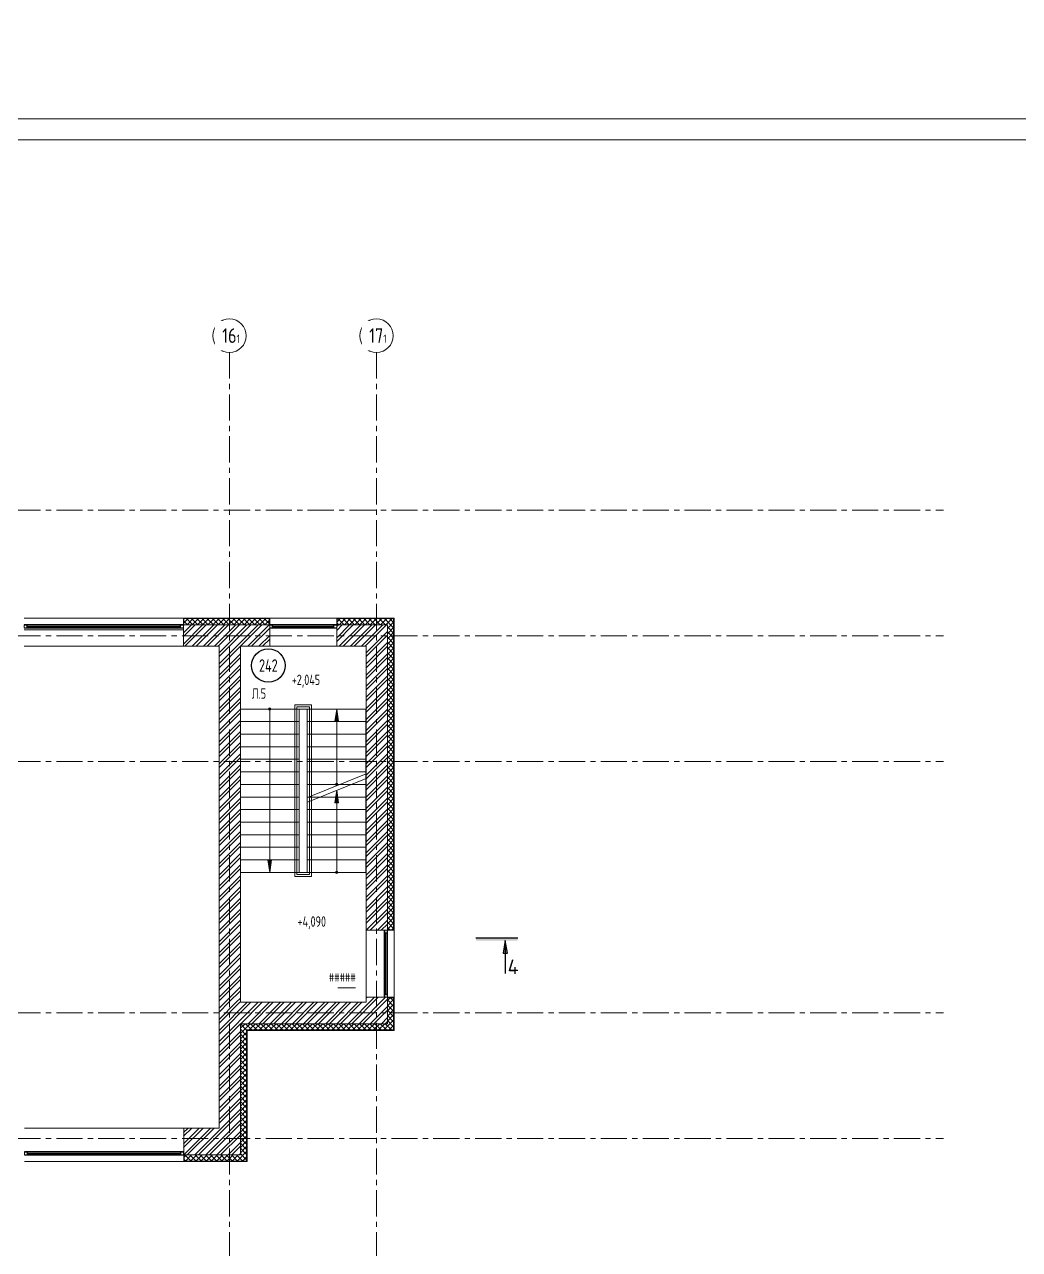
# Model space of a CAD drawing. Header units: millimetres. Extents: x -65527 to 8894748, y -37603 to 223697.
# Drawn here: x 2042 to 25800, y 19506 to 48747 of the extents above; entities that cross this region are included whole.
import ezdxf
from ezdxf import colors
from ezdxf.entities.mleader import LeaderData, LeaderLine
from ezdxf.enums import TextEntityAlignment as Align
from ezdxf.math import Vec2, Vec3

# ---------------------------------------------------------------- set-up
doc = ezdxf.new("R2010")
doc.units = ezdxf.units.MM
doc.header["$LTSCALE"] = 10
doc.linetypes.add('CENTER', pattern=[2, 1.25, -0.25, 0.25, -0.25])
for name, color, linetype, lineweight in [('_0', 250, 'Continuous', 9), ('АР_Номер помещения', 1, 'Continuous', 25), ('АР_Оси', 142, 'Continuous', 9), ('АР_Помещения_площадь', 19, 'Continuous', 9), ('рамка', 251, 'Continuous', 13)]:
    doc.layers.add(name, color=color, linetype=linetype, lineweight=lineweight)
doc.layers.add('АР_новое окно', color=160, linetype='Continuous')
doc.layers.add('Архитектура', color=251, linetype='Continuous')
doc.styles.add('ISOCPEUR', font='isocpeur.ttf', dxfattribs={"width": 0.7})
doc.styles.add('METRO-STYLE', font='isocpeur.ttf', dxfattribs={"width": 0.9, "oblique": 15})
doc.styles.get("Standard").update_dxf_attribs({"font": 'ARIALN.TTF'})
doc.styles.add('ГОСТ 2.304', font='isocpeur.ttf', dxfattribs={"width": 0.7})
pattern_1 = [(45, (-998443.08, 70981.74), (-132.58252, 132.58252), []), (45, (-998354.69, 70981.74), (-132.58252, 132.58252), [])]

# ---------------------------------------------------------------- blocks, each defined once
blk = doc.blocks.new('_DOTSMALL')
at = {"color": 0, "linetype": 'ByBlock', "const_width": 0.5}
blk.add_lwpolyline([(-0.0625, 0, 1), (0.0625, 0, 1)], format="xyb", close=True, dxfattribs=at)
blk = doc.blocks.new('*U251')
h = blk.add_hatch(color=256)
h.dxf.hatch_style = 1
edge = h.paths.add_edge_path()
edge.add_arc((0, 0), 27.6, 359.64, 719.64)
h = blk.add_hatch(color=256)
h.dxf.hatch_style = 1
h.paths.add_polyline_path([(1660, -44), (1660, 44), (1960, 0)])
blk.add_line((1960, 0), (0, 0))
blk.add_lwpolyline([(1660, 44), (1660, -44), (1960, 0), (1660, 44)])
blk.add_circle((0, 0), 27.6)
blk = doc.blocks.new('*U101')
h = blk.add_hatch(color=256)
h.dxf.hatch_style = 1
edge = h.paths.add_edge_path()
edge.add_arc((0, 0), 27.6, 359.64, 719.64)
h = blk.add_hatch(color=256)
h.dxf.hatch_style = 1
h.paths.add_polyline_path([(3600, -44), (3600, 44), (3900, 0)])
blk.add_line((3900, 0), (0, 0))
blk.add_lwpolyline([(3600, 44), (3600, -44), (3900, 0), (3600, 44)])
blk.add_circle((0, 0), 27.6)
blk = doc.blocks.new('*U41')
at = {"layer": 'АР_новое окно', "lineweight": 20}
for p, q in [((0, 3800), (-70, 3800)), ((0, 0), (-70, 0))]:
    blk.add_line(p, q, dxfattribs=at)
at = {"layer": 'АР_новое окно'}
for p, q in [((-70, 3800), (-70, 0)), ((-70, 0), (-70, 3800)), ((0, 3730), (-70, 3730)), ((-35, 3730), (-35, 70)), ((0, 3800), (0, 0)), ((0, 70), (-70, 70))]:
    blk.add_line(p, q, dxfattribs=at)
blk = doc.blocks.new('*U112')
at = {"layer": 'АР_новое окно', "lineweight": 20}
for p, q in [((0, 1600), (-70, 1600)), ((0, 0), (-70, 0))]:
    blk.add_line(p, q, dxfattribs=at)
at = {"layer": 'АР_новое окно'}
for p, q in [((-70, 1600), (-70, 0)), ((-70, 0), (-70, 1600)), ((0, 1530), (-70, 1530)), ((-35, 1530), (-35, 70)), ((0, 1600), (0, 0)), ((0, 70), (-70, 70))]:
    blk.add_line(p, q, dxfattribs=at)
blk = doc.blocks.new('*U256')
at = {"layer": 'АР_Номер помещения', "color": 7}
blk.add_circle((-17376, 8072), 400, dxfattribs=at)
at = {"layer": 'АР_Помещения_площадь', "color": 7}
blk.add_line((-15296, 381), (-15718, 381), dxfattribs=at)
at = {"color": 7, "style": 'ISOCPEUR', "width": 0.7, "flags": 1}
blk.add_attdef('КАТЕГОРИЯ', (-499, -2092), '', height=250, dxfattribs=at)
at = {"layer": 'АР_Номер помещения', "color": 7, "style": 'ISOCPEUR', "width": 0.7}
blk.add_attdef('НОМЕР_ПОМЕЩЕНИЯ', text='', height=300, dxfattribs=at).set_placement((-17376, 8072), align=Align.MIDDLE_CENTER)
at = {"layer": 'АР_Помещения_площадь', "color": 7, "lineweight": 30, "width": 0.7, "flags": 104}
blk.add_attdef('ИМЯ_ПОМЕЩЕНИЯ', text='', height=100, dxfattribs=at).set_placement((158, 1217), align=Align.MIDDLE_CENTER)
at = {"layer": 'АР_Помещения_площадь', "color": 7, "style": 'ISOCPEUR', "width": 0.7}
blk.add_attdef('ПЛОЩАДЬ_ПОМЕЩЕНИЯ', text='', height=200, dxfattribs=at).set_placement((-15291, 628), align=Align.MIDDLE_RIGHT)
blk = doc.blocks.new('*U73')
h = blk.add_hatch(color=256)
h.dxf.hatch_style = 1
edge = h.paths.add_edge_path()
edge.add_arc((0, 0), 27.6, 359.64, 719.64)
h = blk.add_hatch(color=256)
h.dxf.hatch_style = 1
h.paths.add_polyline_path([(1500, -44), (1500, 44), (1800, 0)])
blk.add_line((1800, 0), (0, 0))
blk.add_lwpolyline([(1500, 44), (1500, -44), (1800, 0), (1500, 44)])
blk.add_circle((0, 0), 27.6)

msp = doc.modelspace()

# ---------------------------------------------------------------- hatches: boundary and pattern name
at = {"layer": '_0', "ltscale": 100}
h = msp.add_hatch(dxfattribs=at)
h.set_pattern_fill('ANSI37', color=256, scale=700)
h.set_pattern_definition([(45, (-970408.4, 70307.705), (-61.871843, 61.871843), []), (135, (-970408.4, 70307.705), (-61.871843, -61.871843), [])])
h.paths.add_polyline_path([(7886.6, 34415.6), (5846.6, 34415.6), (5846.6, 34565.6), (7886.6, 34565.6)])
h = msp.add_hatch(dxfattribs=at)
h.set_pattern_fill('ANSI37', color=256, scale=700, angle=90)
h.set_pattern_definition([(135, (-37965.57, -948979.41), (-61.871843, -61.871843), []), (225, (-37965.57, -948979.41), (61.871843, -61.871843), [])])
h.paths.add_polyline_path([(10706.6, 34415.6), (10706.6, 27135.6), (10856.6, 27135.6), (10856.6, 34565.6), (9506.6, 34565.6), (9506.6, 34415.6)])
h = msp.add_hatch(dxfattribs=at)
h.set_pattern_fill('ANSI32', color=256, scale=500)
h.set_pattern_definition(pattern_1)
h.paths.add_polyline_path([(7896.6, 34415.6), (5836.6, 34415.6), (5836.6, 33905.6), (6686.6, 33905.6), (6686.6, 25405.6), (7196.6, 25405.6), (7196.6, 33905.1), (7896.6, 33905.6)])
h = msp.add_hatch(dxfattribs=at)
h.set_pattern_fill('ANSI32', color=256, scale=500)
h.set_pattern_definition([(45, (-994933.08, 70981.74), (-132.58252, 132.58252), []), (45, (-994844.69, 70981.74), (-132.58252, 132.58252), [])])
h.paths.add_polyline_path([(10706.6, 34415.6), (9496.6, 34415.6), (9496.6, 33905.6), (10196.6, 33905.6), (10196.6, 27125.6), (10706.6, 27125.6), (10706.6, 33905.1)])
h = msp.add_hatch(color=5, dxfattribs=at)
h.dxf.hatch_style = 1
h.paths.add_polyline_path([(12820.7, 26878.2), (12820.7, 26948.2), (13820.7, 26948.2), (13820.7, 26878.2)])
h.paths.add_polyline_path([(13470.4, 26577.8), (13520.7, 26878.2), (13520.7, 26577.8)])
h.paths.add_polyline_path([(13520.7, 26577.8), (13520.7, 26878.2), (13571, 26577.8)])
h = msp.add_hatch(dxfattribs=at)
h.set_pattern_fill('ANSI32', color=256, scale=500)
h.set_pattern_definition(pattern_1)
h.paths.add_polyline_path([(7196.6, 24895.6), (10706.6, 24895.6), (10706.6, 25525.6), (10196.6, 25525.6), (10196.6, 25405.6), (7196.6, 25405.6), (6686.6, 25405.6), (6686.6, 22405.6), (5841.6, 22405.6), (5842.6, 21765.6), (7196.6, 21765.6)])
h = msp.add_hatch(dxfattribs=at)
h.set_pattern_fill('ANSI37', color=256, scale=700)
h.set_pattern_definition([(45, (-970263.4, 70437.705), (-61.871843, 61.871843), []), (135, (-970263.4, 70437.705), (-61.871843, -61.871843), [])])
h.paths.add_polyline_path([(7196.6, 21765.6), (5852.6, 21765.6), (5852.6, 21615.6), (7346.6, 21615.6), (7346.6, 24745.6), (10856.6, 24745.6), (10856.6, 25515.6), (10706.6, 25515.6), (10706.6, 24895.6), (7196.6, 24895.6)])

# ---------------------------------------------------------------- linework, layer by layer
for p, q in [((5836.6, 34575.6), (10866.6, 34575.6)), ((10866.6, 27125.6), (10866.6, 34575.6)), ((5836.6, 34415.6), (7896.6, 34415.6)), ((5836.6, 34296.6), (5836.6, 34415.6)), ((5836.6, 34296.6), (5836.6, 33905.6)), ((5836.6, 34296.6), (5836.6, 34296.6)), ((7896.6, 34296.6), (7896.6, 34415.6)), ((7896.6, 34296.6), (7896.6, 33905.6)), ((7896.6, 34296.6), (7896.6, 34296.6)), ((9496.6, 34415.6), (10706.6, 34415.6)), ((9496.6, 34296.6), (9496.6, 34415.6)), ((9496.6, 34296.6), (9496.6, 33905.6)), ((9496.6, 34296.6), (9496.6, 34296.6)), ((10706.6, 27125.6), (10706.6, 34415.6)), ((5836.6, 33905.6), (6686.6, 33905.6)), ((6686.6, 33905.6), (6686.6, 22405.6)), ((7196.6, 33905.6), (7896.6, 33905.6)), ((7196.6, 33905.6), (7196.6, 25405.6)), ((9496.6, 33905.6), (10196.6, 33905.6)), ((10196.6, 27125.6), (10196.6, 33905.6)), ((10196.6, 27125.6), (10587.7, 27125.6)), ((10587.7, 27125.6), (10706.6, 27125.6)), ((10196.6, 25405.6), (10196.6, 25525.6)), ((10196.6, 25525.6), (10587.7, 25525.6)), ((10587.7, 25525.6), (10706.6, 25525.6)), ((10706.6, 24895.6), (10706.6, 25525.6)), ((10866.6, 24735.6), (10866.6, 25525.6)), ((7196.6, 25405.6), (10196.6, 25405.6)), ((7196.6, 24895.6), (10706.6, 24895.6)), ((7196.6, 24895.6), (7196.6, 21765.6)), ((7346.6, 24745.6), (10856.6, 24745.6)), ((7346.6, 24745.6), (7346.6, 21615.6)), ((7356.6, 24735.6), (10866.6, 24735.6)), ((7356.6, 24735.6), (7356.6, 21605.6)), ((5841.6, 22405.6), (2041.6, 22405.6)), ((5841.6, 22405.6), (6686.6, 22405.6)), ((5842.6, 22405.6), (5842.6, 21765.6)), ((5842.6, 21765.6), (7196.6, 21765.6)), ((5842.6, 21765.6), (5842.6, 21605.6)), ((5852.6, 21765.6), (5852.6, 21615.6)), ((5841.6, 21605.6), (7356.6, 21605.6)), ((5852.6, 21615.6), (7346.6, 21615.6))]:
    msp.add_line(p, q, dxfattribs=at)
at = {"layer": '_0', "lineweight": 15, "ltscale": 100}
for p, q in [((2036.6, 34296.6), (5836.6, 34296.6)), ((10196.6, 25525.6), (10196.6, 27125.6))]:
    msp.add_line(p, q, dxfattribs=at)
at = {"layer": '_0'}
for p, q in [((2036.6, 33905.6), (5836.6, 33905.6)), ((7896.6, 33905.6), (9496.6, 33905.6))]:
    msp.add_line(p, q, dxfattribs=at)
at = {"layer": '_0', "color": 18, "ltscale": 100, "true_color": 0x000000}
for p, q in [((7196.6, 32406.2), (10193.6, 32406.2)), ((7196.6, 32106.2), (8596.6, 32106.2)), ((8796.6, 32106.2), (10196.6, 32106.2)), ((7196.6, 31806.2), (8596.6, 31806.2)), ((8796.6, 31806.2), (10196.6, 31806.2)), ((7196.6, 31506.2), (8596.6, 31506.2)), ((8796.6, 31506.2), (10196.6, 31506.2)), ((7196.6, 31206.2), (8596.6, 31206.2)), ((8796.6, 31206.2), (10196.6, 31206.2)), ((7196.6, 30906.2), (8596.6, 30906.2)), ((8796.6, 30906.2), (10196.6, 30906.2)), ((8796.6, 30296), (10196.6, 30856)), ((8796.6, 30186.2), (10196.6, 30746.2)), ((7196.6, 30606.2), (8596.6, 30606.2)), ((8796.6, 30606.2), (10196.6, 30606.2)), ((7196.6, 30306.2), (8596.6, 30306.2)), ((8796.6, 30306.2), (10196.6, 30306.2)), ((7196.6, 30006.2), (8596.6, 30006.2)), ((8796.6, 30006.2), (10196.6, 30006.2)), ((7196.6, 29706.2), (8596.6, 29706.2)), ((8796.6, 29706.2), (10196.6, 29706.2)), ((7196.6, 29406.2), (8596.6, 29406.2)), ((8796.6, 29406.2), (10196.6, 29406.2)), ((7196.6, 29106.2), (8596.6, 29106.2)), ((8796.6, 29106.2), (10196.6, 29106.2)), ((7196.6, 28806.2), (8596.6, 28806.2)), ((8796.6, 28806.2), (10196.6, 28806.2))]:
    msp.add_line(p, q, dxfattribs=at)
at = {"layer": '_0', "lineweight": 13, "ltscale": 500}
msp.add_line((8596.6, 28506.2), (8793.6, 28506.2), dxfattribs=at)
at = {"layer": '_0', "color": 5, "lineweight": 25, "ltscale": 100}
for p, q in [((12820.7, 26948.2), (13820.7, 26948.2)), ((13520.7, 26878.2), (13470.4, 26577.8)), ((13571, 26577.8), (13520.7, 26878.2)), ((13470.4, 26577.8), (13571, 26577.8))]:
    msp.add_line(p, q, dxfattribs=at)
at = {"layer": '_0', "ltscale": 100}
for points in [[(2036.6, 34575.6), (5836.6, 34575.6)], [(5836.6, 34415.6), (5836.6, 34575.6)], [(7886.6, 34415.6), (7886.6, 34565.6), (5846.6, 34565.6), (5846.6, 34415.6)], [(7896.6, 34415.6), (7896.6, 34575.6)], [(9496.6, 34415.6), (9496.6, 34575.6)], [(9506.6, 34415.6), (9506.6, 34565.6), (10856.6, 34565.6)], [(10706.6, 27135.6), (10856.6, 27135.6), (10856.6, 34565.6)], [(10587.7, 27125.6), (10587.7, 27125.6)], [(10706.6, 27125.6), (10866.6, 27125.6)], [(10866.6, 25525.6), (10866.6, 27125.6)], [(10587.7, 25525.6), (10587.7, 25525.6)], [(10706.6, 25525.6), (10866.6, 25525.6)], [(10706.6, 25515.6), (10856.6, 25515.6), (10856.6, 24745.6)], [(2042.4, 21605.6), (5841.6, 21605.6)]]:
    msp.add_lwpolyline(points, dxfattribs=at)
at = {"layer": '_0', "color": 18, "ltscale": 100, "true_color": 0x000000}
for points in [[(8494.8, 32506.5), (8494.8, 28510.7)], [(8896.6, 32406.2), (8896.6, 32506.5), (8494.8, 32506.5), (8494.8, 32401.8)], [(8896.6, 32506.5), (8896.6, 28405.9)], [(8544.8, 28510.7), (8544.8, 32456.5)], [(8846.6, 32406.2), (8846.6, 32456.5), (8544.8, 32456.5), (8544.8, 32401.8)], [(8846.6, 28455.9), (8846.6, 32456.5)], [(8896.6, 28506.2), (8896.6, 28405.9), (8494.8, 28406.4), (8494.8, 28511.1)], [(8846.6, 28506.2), (8846.6, 28455.9), (8544.8, 28455.9), (8544.8, 28510.7)]]:
    msp.add_lwpolyline(points, dxfattribs=at)
at = {"layer": '_0', "ltscale": 100}
for points in [[(7196.6, 32406.2), (8596.6, 32406.2), (8596.6, 28506.2), (7196.6, 28506.2)], [(8793.6, 32406.2), (10193.6, 32406.2), (10193.6, 28506.2), (8793.6, 28506.2)]]:
    msp.add_lwpolyline(points, close=True, dxfattribs=at)
at = {"layer": '_0', "color": 5, "lineweight": 25, "ltscale": 100}
msp.add_lwpolyline([(13520.7, 26878.2), (13520.7, 26094.5)], dxfattribs=at)
at = {"layer": 'АР_Оси', "linetype": 'CENTER', "ltscale": 50}
for p, q in [((6936.6, 40918), (6936.6, -14814.3)), ((10446.6, 40918), (10446.6, -14814.3)), ((-59197.1, 37155.6), (23981.3, 37155.6)), ((-59197.1, 34155.6), (23981.3, 34155.6)), ((-59197.1, 31155.6), (23981.3, 31155.6)), ((-59197.1, 31155.6), (23981.3, 31155.6)), ((-59197.1, 25155.6), (23981.3, 25155.6)), ((-59197.1, 22155.6), (23981.3, 22155.6))]:
    msp.add_line(p, q, dxfattribs=at)
at = {"layer": 'АР_Оси', "ltscale": 0.5}
for centre in [(6936.6, 41318), (10446.6, 41318)]:
    msp.add_circle(centre, 400, dxfattribs=at)

# ---------------------------------------------------------------- block references
at = {"layer": '_0', "xscale": -1}
for name, p, rotation in [('*U41', (5836.6, 34345.6), 90), ('*U112', (9496.6, 34345.6), 90), ('*U112', (10706.6, 27125.6), 180)]:
    msp.add_blockref(name, p, dxfattribs=dict(at, rotation=rotation))
at = {"layer": '_0'}
ref = msp.add_blockref('*U256', (25241.2, 25372.7), dxfattribs=at)
ref.add_attrib('НОМЕР_ПОМЕЩЕНИЯ', '242', dxfattribs={"layer": 'АР_Номер помещения', "color": 7, "height": 300, "style": 'ISOCPEUR', "width": 0.7}).set_placement((7865.5, 33444.9), align=Align.MIDDLE_CENTER)
ref.add_attrib('ПЛОЩАДЬ_ПОМЕЩЕНИЯ', '#####', dxfattribs={"layer": 'АР_Помещения_площадь', "color": 7, "height": 200, "style": 'ISOCPEUR', "width": 0.7}).set_placement((9950.3, 26000.6), align=Align.MIDDLE_RIGHT)
at = {"layer": '_0', "ltscale": 75}
for name, p, rotation in [('*U101', (7896.6, 32406.2), 269.9999999999999), ('*U73', (9496.6, 30606.2), 89.99999999999993), ('*U251', (9496.6, 28506.2), 89.99999999999993)]:
    msp.add_blockref(name, p, dxfattribs=dict(at, rotation=rotation))
at = {"layer": '_0', "ltscale": 100, "xscale": -1, "rotation": 90}
msp.add_blockref('*U41', (5841.6, 21765.6), dxfattribs=at)

# ---------------------------------------------------------------- texts
at = {"layer": '_0', "color": 5, "lineweight": 25, "ltscale": 100, "insert": (13841.5, 26428.2), "char_height": 350, "width": 583.333, "attachment_point": 3, "style": 'METRO-STYLE'}
msp.add_mtext('{\\Q0;\\W1;4}', dxfattribs=at)

# ---------------------------------------------------------------- leaders
at = {"layer": '_0'}
ml = msp.add_multileader_mtext('Standard', dxfattribs=at)
ml.set_content('+2,045', color=256, style='ISOCPEUR')
ml.set_leader_properties(color=256, linetype='Continuous', lineweight=-1)
ml.set_arrow_properties(name='DOTSMALL')
ml.build(insert=Vec2(0, 0))
ml.multileader.update_dxf_attribs({"has_text_frame": 1, "text_left_attachment_type": 4, "text_right_attachment_type": 4, "dogleg_length": 100, "arrow_head_size": 180})
ctx = ml.context
ctx.base_point, ctx.char_height, ctx.arrow_head_size, ctx.landing_gap_size, ctx.plane_origin = Vec3(8374.1, 32895.2), 250, 180, 50, Vec3(7072.7, 31336.4)
ctx.left_attachment, ctx.right_attachment = 4, 4
notes = []
notes.append((ctx, [(0, (0, 0, 0), (0, 0), (1, 0), 1, [])]))
ctx.mtext.insert, ctx.mtext.width, ctx.mtext.line_spacing_style, ctx.mtext.flow_direction = Vec3(8424.1, 33228.5), 852.697, 2, 5
ml = msp.add_multileader_mtext('Standard', dxfattribs=at)
ml.set_content('Л.5', color=256, style='ISOCPEUR')
ml.set_leader_properties(color=256, linetype='Continuous', lineweight=-1)
ml.set_arrow_properties(name='DOTSMALL')
ml.build(insert=Vec2(0, 0))
ml.multileader.update_dxf_attribs({"has_text_frame": 1, "text_left_attachment_type": 4, "text_right_attachment_type": 4, "dogleg_length": 100, "arrow_head_size": 180})
ctx = ml.context
ctx.base_point, ctx.char_height, ctx.arrow_head_size, ctx.landing_gap_size, ctx.plane_origin = Vec3(7420.9, 32569), 250, 180, 50, Vec3(33175.3, 18839.7)
ctx.left_attachment, ctx.right_attachment = 4, 4
notes.append((ctx, [(0, (0, 0, 0), (0, 0), (1, 0), 1, [])]))
ctx.mtext.insert, ctx.mtext.width, ctx.mtext.line_spacing_style, ctx.mtext.flow_direction = Vec3(7470.9, 32902.3), 852.697, 2, 5
ml = msp.add_multileader_mtext('Standard', dxfattribs=at)
ml.set_content('+4,090', color=256, style='ISOCPEUR')
ml.set_leader_properties(color=256, linetype='Continuous', lineweight=-1)
ml.set_arrow_properties(name='DOTSMALL')
ml.build(insert=Vec2(0, 0))
ml.multileader.update_dxf_attribs({"has_text_frame": 1, "text_left_attachment_type": 4, "text_right_attachment_type": 4, "dogleg_length": 100, "arrow_head_size": 180})
ctx = ml.context
ctx.base_point, ctx.char_height, ctx.arrow_head_size, ctx.landing_gap_size, ctx.plane_origin = Vec3(8512.4, 27125.8), 250, 180, 50, Vec3(7211, 25567.1)
ctx.left_attachment, ctx.right_attachment = 4, 4
notes.append((ctx, [(0, (0, 0, 0), (0, 0), (1, 0), 1, [])]))
ctx.mtext.insert, ctx.mtext.width, ctx.mtext.line_spacing_style, ctx.mtext.flow_direction = Vec3(8562.4, 27459.2), 852.697, 2, 5
for ctx, leaders in notes:
    for number, flags, end, landing, length, lines in leaders:
        leader = LeaderData()
        leader.index, (leader.has_last_leader_line, leader.has_dogleg_vector, leader.attachment_direction) = number, flags
        leader.last_leader_point, leader.dogleg_vector, leader.dogleg_length = Vec3(end), Vec3(landing), length
        for number, points, colour, breaks in lines:
            line = LeaderLine()
            line.index, line.vertices, line.color, line.breaks = number, Vec3.list(points), colors.encode_raw_color(colour), breaks
            leader.lines.append(line)
        ctx.leaders.append(leader)

# ---------------------------------------------------------------- next in the draw order: texts
at = {"layer": 'АР_Оси', "char_height": 350, "width": 123.867, "attachment_point": 1, "line_spacing_factor": 1.149209, "style": 'ГОСТ 2.304', "bg_fill": 2}
for s, insert in [('{\\W0.8;16\\H0.57143x;1}', (6762.5, 41495.8)), ('{\\W0.8;17\\H0.57143x;1}', (10272.5, 41495.8))]:
    msp.add_mtext(s, dxfattribs=dict(at, insert=insert))

# ---------------------------------------------------------------- next in the draw order: linework, layer by layer
at = {"layer": 'рамка', "ltscale": 40, "transparency": 33554684}
for points in [[(53373.1, 46496.9), (-65526.9, 46496.9), (-65526.9, -37603.1), (53373.1, -37603.1)], [(52873.1, 45996.9), (-63526.9, 45996.9), (-63526.9, -37103.1), (52873.1, -37103.1)]]:
    msp.add_lwpolyline(points, close=True, dxfattribs=at)

# ---------------------------------------------------------------- next in the draw order: leaders
at = {"layer": 'Архитектура', "lineweight": 25, "transparency": 33554684}
ml = msp.add_multileader_mtext('Standard', dxfattribs=at)
ml.set_content('+6,300', color=256, style='ISOCPEUR')
ml.set_leader_properties(color=256, linetype='Continuous', lineweight=-1)
ml.set_arrow_properties(name='DOTSMALL')
ml.build(insert=Vec2(0, 0))
ml.multileader.update_dxf_attribs({"has_text_frame": 1, "text_left_attachment_type": 4, "text_right_attachment_type": 4, "dogleg_length": 100, "arrow_head_size": 180})
ctx = ml.context
ctx.base_point, ctx.char_height, ctx.arrow_head_size, ctx.landing_gap_size, ctx.plane_origin = Vec3(9294.8, 121772.7), 250, 180, 50, Vec3(17638.6, 119531.8)
ctx.left_attachment, ctx.right_attachment = 4, 4
notes = []
notes.append((ctx, [(0, (0, 0, 0), (0, 0), (1, 0), 1, [])]))
ctx.mtext.insert, ctx.mtext.width, ctx.mtext.line_spacing_style, ctx.mtext.flow_direction = Vec3(9344.8, 122106), 852.697, 2, 5
ml = msp.add_multileader_mtext('Standard', dxfattribs=at)
ml.set_content('Л.5', color=256, style='ISOCPEUR')
ml.set_leader_properties(color=256, linetype='Continuous', lineweight=-1)
ml.set_arrow_properties(name='DOTSMALL')
ml.build(insert=Vec2(0, 0))
ml.multileader.update_dxf_attribs({"has_text_frame": 1, "text_left_attachment_type": 4, "text_right_attachment_type": 4, "dogleg_length": 100, "arrow_head_size": 180})
ctx = ml.context
ctx.base_point, ctx.char_height, ctx.arrow_head_size, ctx.landing_gap_size, ctx.plane_origin = Vec3(7392.5, 121160.3), 250, 180, 50, Vec3(33175.3, 107439.7)
ctx.left_attachment, ctx.right_attachment = 4, 4
notes.append((ctx, [(0, (0, 0, 0), (0, 0), (1, 0), 1, [])]))
ctx.mtext.insert, ctx.mtext.width, ctx.mtext.line_spacing_style, ctx.mtext.flow_direction = Vec3(7442.5, 121493.6), 852.697, 2, 5
ml = msp.add_multileader_mtext('Standard', dxfattribs=at)
ml.set_content('+8,400', color=256, style='ISOCPEUR')
ml.set_leader_properties(color=256, linetype='Continuous', lineweight=-1)
ml.set_arrow_properties(name='DOTSMALL')
ml.build(insert=Vec2(0, 0))
ml.multileader.update_dxf_attribs({"has_text_frame": 1, "text_left_attachment_type": 4, "text_right_attachment_type": 4, "dogleg_length": 100, "arrow_head_size": 180})
ctx = ml.context
ctx.base_point, ctx.char_height, ctx.arrow_head_size, ctx.landing_gap_size, ctx.plane_origin = Vec3(8533.8, 114162.5), 250, 180, 50, Vec3(12501.9, 121041.3)
ctx.left_attachment, ctx.right_attachment = 4, 4
notes.append((ctx, [(0, (0, 0, 0), (0, 0), (1, 0), 1, [])]))
ctx.mtext.insert, ctx.mtext.width, ctx.mtext.line_spacing_style, ctx.mtext.flow_direction = Vec3(8583.8, 114495.9), 852.697, 2, 5
for ctx, leaders in notes:
    for number, flags, end, landing, length, lines in leaders:
        leader = LeaderData()
        leader.index, (leader.has_last_leader_line, leader.has_dogleg_vector, leader.attachment_direction) = number, flags
        leader.last_leader_point, leader.dogleg_vector, leader.dogleg_length = Vec3(end), Vec3(landing), length
        for number, points, colour, breaks in lines:
            line = LeaderLine()
            line.index, line.vertices, line.color, line.breaks = number, Vec3.list(points), colors.encode_raw_color(colour), breaks
            leader.lines.append(line)
        ctx.leaders.append(leader)

doc.saveas('drawing.dxf')
